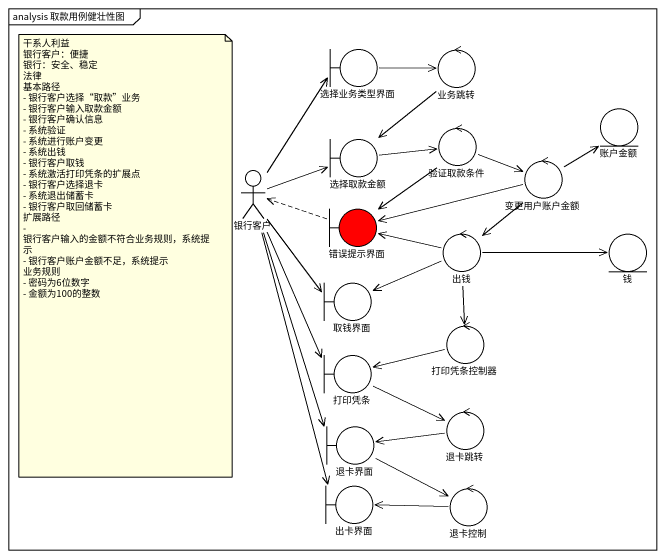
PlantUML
@startuml
mainframe analysis 取款用例健壮性图
boundary 选择业务类型界面
control 业务跳转
entity 账户金额
boundary 选择取款金额
control 验证取款条件
actor 银行客户
control 变更用户账户金额
boundary 错误提示界面 #FF0000
control 出钱
entity 钱
boundary 取钱界面
control 打印凭条控制器
boundary 打印凭条
boundary 退卡界面
control 退卡跳转
boundary 出卡界面
control 退卡控制
选择业务类型界面 -right-> 业务跳转
业务跳转 --> 选择取款金额
选择取款金额 -right-> 验证取款条件
验证取款条件 -right-> 变更用户账户金额
验证取款条件 --> 错误提示界面
银行客户 -up-> 选择业务类型界面
银行客户 -right-> 选择取款金额
银行客户 --> 取钱界面
银行客户 --> 打印凭条
银行客户 --> 退卡界面
银行客户 --> 出卡界面
变更用户账户金额 -up-> 账户金额
变更用户账户金额 -left-> 错误提示界面
变更用户账户金额 --> 出钱
错误提示界面 .left.> 银行客户
出钱 -left-> 错误提示界面
出钱 -right-> 钱
出钱 -left-> 取钱界面
出钱 --> 打印凭条控制器
打印凭条控制器 -left-> 打印凭条
打印凭条 -right-> 退卡跳转
退卡界面 -right-> 退卡控制
退卡跳转 -left-> 退卡界面
退卡控制 -left-> 出卡界面
note as N1
  干系人利益
  银行客户：便捷
  银行：安全、稳定
  法律
  基本路径
  - 银行客户选择“取款”业务
  - 银行客户输入取款金额
  - 银行客户确认信息
  - 系统验证
  - 系统进行账户变更
  - 系统出钱
  - 银行客户取钱
  - 系统激活打印凭条的扩展点
  - 银行客户选择退卡
  - 系统退出储蓄卡
  - 银行客户取回储蓄卡
  扩展路径
  - 银行客户输入的金额不符合业务规则，系统提示
  - 银行客户账户金额不足，系统提示
  业务规则
  - 密码为6位数字
  - 金额为100的整数
end note
@enduml
